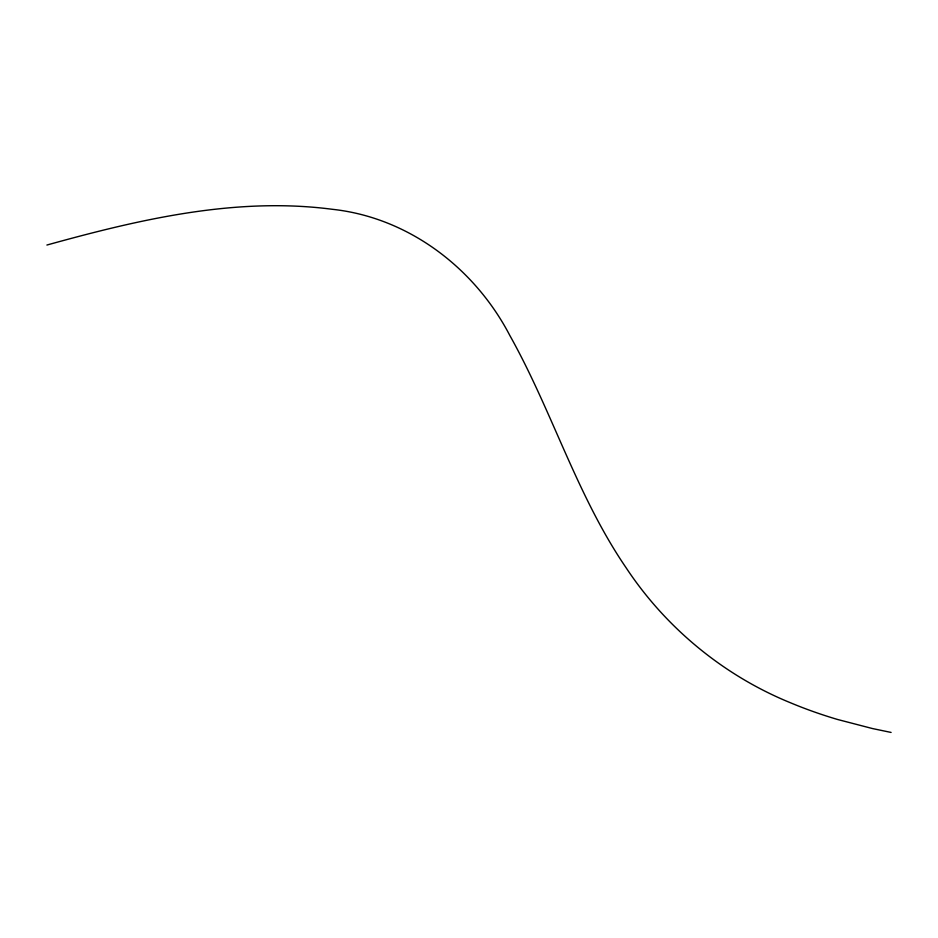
<?xml version="1.0" encoding="UTF-8"?>
<svg xmlns="http://www.w3.org/2000/svg" width="938" height="938" viewBox="0 0 938 938"><rect width="100%" height="100%" fill="white"/><g stroke="black" fill="none" stroke-linecap="round" stroke-linejoin="round"><path stroke-width="1.41" d="M46.9 245.041C139.223 219.445 235.872 196.687 332.193 209.28C408.593 217.464 474.78 268.174 509.815 335.452C552.212 411.079 576.917 495.827 626.127 567.795C665.898 627.944 723.808 675.595 790.593 702.82A360.485 208.13 0 0 0 837.575 719.481L872.492 728.556L891.1 732.437"/></g></svg>
